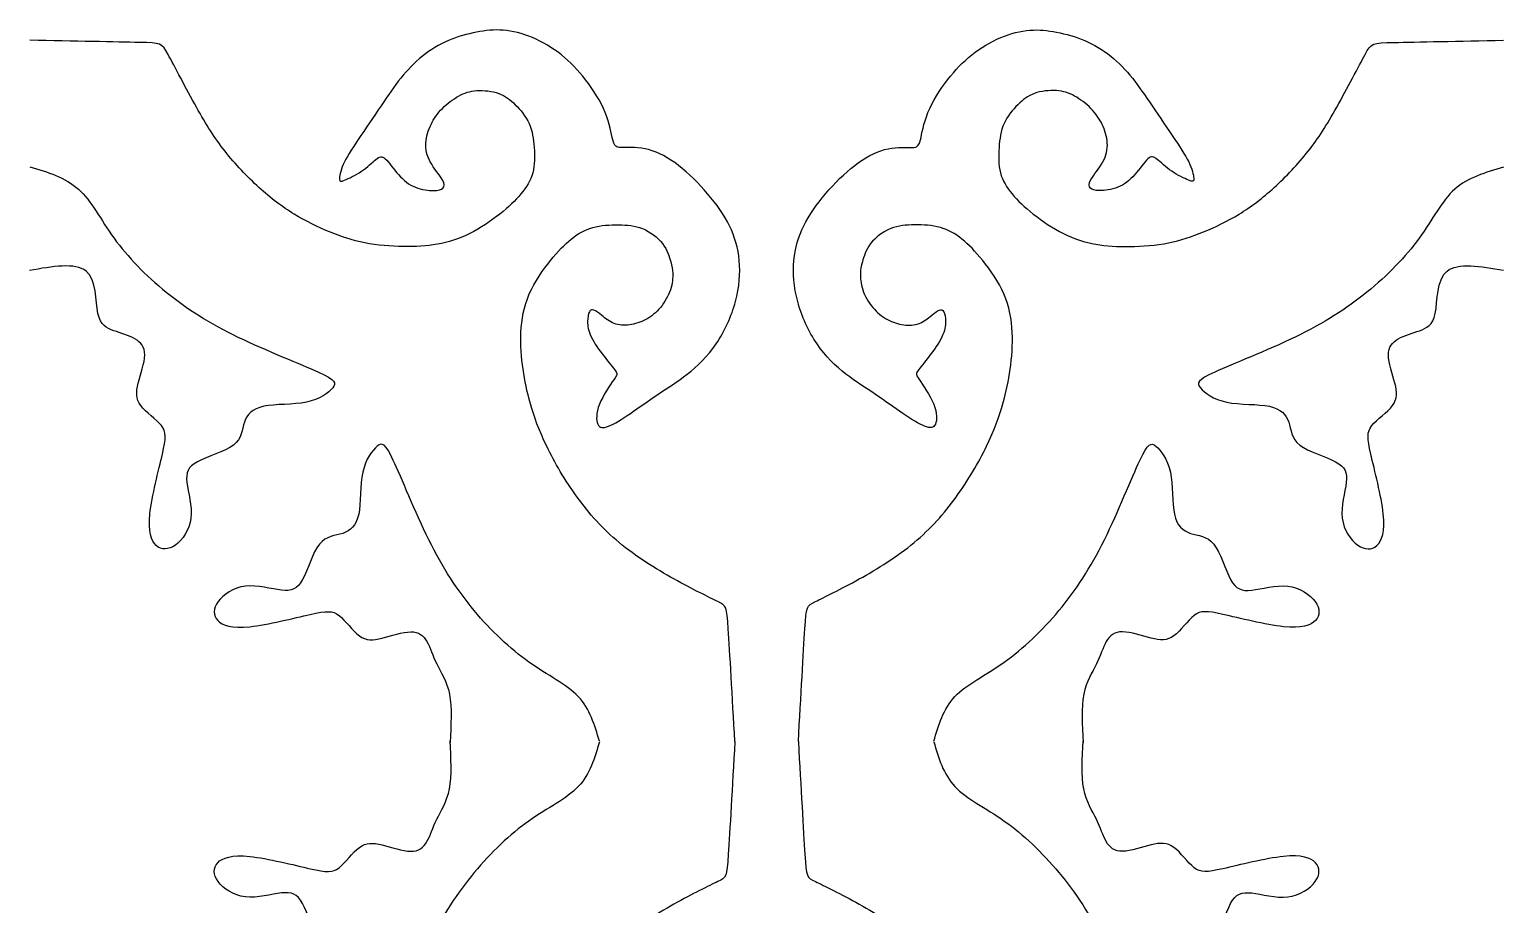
# Model space of a CAD drawing. Extents: x 13 to 543, y 34 to 294.
# Drawn here: x 143.24 to 165.45, y 224.22 to 237.39 of the extents above; entities that cross this region are included whole.
import ezdxf

# ---------------------------------------------------------------- set-up
doc = ezdxf.new("R2010")
doc.units = 0
doc.layers.add('Stand___Spine_003_contour', color=7, linetype='CONTINUOUS')

msp = doc.modelspace()

# ---------------------------------------------------------------- linework, layer by layer
at = {"layer": 'Stand___Spine_003_contour', "color": 7}
for points in [[(144.895491, 237.197656), (144.564575, 237.204512), (143.904254, 237.218417), (143.248241, 237.232238)], [(145.330957, 237.017589), (145.236413, 237.190793), (145.226407, 237.190793), (144.895491, 237.197656)], [(149.554419, 237.22677), (149.414938, 237.167074), (149.283854, 237.087099), (149.16388, 236.990906)], [(149.978979, 237.352601), (149.842001, 237.325961), (149.6939, 237.286466), (149.554419, 237.22677)], [(150.380516, 237.382213), (150.242006, 237.393052), (150.115954, 237.379243), (149.978979, 237.352601)], [(150.821083, 237.272187), (150.670059, 237.335835), (150.519025, 237.371364), (150.380516, 237.382213)], [(151.256647, 237.010673), (151.123121, 237.116764), (150.972105, 237.208539), (150.821083, 237.272187)], [(157.440022, 237.010673), (157.573548, 237.116764), (157.724565, 237.208539), (157.875586, 237.272187)], [(157.875586, 237.272187), (158.02661, 237.335835), (158.177644, 237.371364), (158.316154, 237.382213)], [(158.316154, 237.382213), (158.454664, 237.393052), (158.580715, 237.379243), (158.717691, 237.352601)], [(158.717691, 237.352601), (158.854669, 237.325961), (159.002769, 237.286466), (159.14225, 237.22677)], [(159.14225, 237.22677), (159.281731, 237.167074), (159.412815, 237.087099), (159.53279, 236.990906)], [(163.365712, 237.017589), (163.460256, 237.190793), (163.470263, 237.190793), (163.801178, 237.197656)], [(163.801178, 237.197656), (164.132094, 237.204512), (164.792416, 237.218417), (165.448429, 237.232238)], [(145.757031, 236.225662), (145.604507, 236.498037), (145.425502, 236.844388), (145.330957, 237.017589)], [(149.16388, 236.990906), (149.043906, 236.894715), (148.934829, 236.782147), (148.836351, 236.659817)], [(151.621199, 236.635174), (151.506174, 236.784199), (151.390173, 236.904579), (151.256647, 237.010673)], [(157.075471, 236.635174), (157.190495, 236.784199), (157.306496, 236.904579), (157.440022, 237.010673)], [(159.53279, 236.990906), (159.652764, 236.894715), (159.761841, 236.782147), (159.860319, 236.659817)], [(162.939638, 236.225662), (163.092162, 236.498037), (163.271168, 236.844388), (163.365712, 237.017589)], [(148.836351, 236.659817), (148.737872, 236.537484), (148.649809, 236.405171), (148.540333, 236.243876)], [(151.918222, 236.141757), (151.850196, 236.30858), (151.736221, 236.48615), (151.621199, 236.635174)], [(156.778448, 236.141757), (156.846473, 236.30858), (156.960448, 236.48615), (157.075471, 236.635174)], [(159.860319, 236.659817), (159.958797, 236.537484), (160.04686, 236.405171), (160.156336, 236.243876)], [(149.462936, 236.204415), (149.534974, 236.276988), (149.622902, 236.343044), (149.708443, 236.390438)], [(149.708443, 236.390438), (149.793986, 236.437831), (149.876926, 236.466424), (149.982008, 236.473343)], [(149.982008, 236.473343), (150.087089, 236.480272), (150.213985, 236.465473), (150.313537, 236.429935)], [(150.313537, 236.429935), (150.413087, 236.394397), (150.485064, 236.338172), (150.562086, 236.261188)], [(158.383132, 236.429935), (158.283582, 236.394397), (158.211606, 236.338172), (158.134584, 236.261188)], [(158.714662, 236.473343), (158.60958, 236.480272), (158.482685, 236.465473), (158.383132, 236.429935)], [(158.988227, 236.390438), (158.902683, 236.437831), (158.819744, 236.466424), (158.714662, 236.473343)], [(159.233734, 236.204415), (159.161696, 236.276988), (159.073767, 236.343044), (158.988227, 236.390438)], [(146.189222, 235.560312), (146.035849, 235.754489), (145.909555, 235.953284), (145.757031, 236.225662)], [(148.540333, 236.243876), (148.430858, 236.082582), (148.299768, 235.892016), (148.195773, 235.736612)], [(149.292422, 235.965099), (149.334934, 236.052958), (149.390896, 236.131842), (149.462936, 236.204415)], [(150.562086, 236.261188), (150.639107, 236.184202), (150.721105, 236.086517), (150.770612, 235.976959)], [(152.030249, 235.734116), (152.008279, 235.818893), (151.986247, 235.974932), (151.918222, 236.141757)], [(156.66642, 235.734116), (156.688391, 235.818893), (156.710422, 235.974932), (156.778448, 236.141757)], [(158.134584, 236.261188), (158.057562, 236.184202), (157.975564, 236.086517), (157.926057, 235.976959)], [(159.404247, 235.965099), (159.361735, 236.052958), (159.305774, 236.131842), (159.233734, 236.204415)], [(160.156336, 236.243876), (160.265812, 236.082582), (160.396901, 235.892016), (160.500896, 235.736612)], [(162.507448, 235.560312), (162.660821, 235.754489), (162.787114, 235.953284), (162.939638, 236.225662)], [(149.21543, 235.685336), (149.22091, 235.780578), (149.24991, 235.877237), (149.292422, 235.965099)], [(150.770612, 235.976959), (150.820119, 235.8674), (150.837121, 235.74601), (150.846114, 235.617253)], [(157.926057, 235.976959), (157.87655, 235.8674), (157.859549, 235.74601), (157.850555, 235.617253)], [(159.48124, 235.685336), (159.475759, 235.780578), (159.44676, 235.877237), (159.404247, 235.965099)], [(148.195773, 235.736612), (148.091778, 235.581211), (148.014739, 235.46077), (147.969756, 235.360138)], [(149.280943, 235.399659), (149.22794, 235.496347), (149.209937, 235.590095), (149.21543, 235.685336)], [(152.092031, 235.627253), (152.073853, 235.63575), (152.05223, 235.649342), (152.030249, 235.734116)], [(156.604639, 235.627253), (156.622817, 235.63575), (156.64444, 235.649342), (156.66642, 235.734116)], [(159.415727, 235.399659), (159.46873, 235.496347), (159.486732, 235.590095), (159.48124, 235.685336)], [(160.500896, 235.736612), (160.604892, 235.581211), (160.681931, 235.46077), (160.726914, 235.360138)], [(146.700386, 235.015083), (146.523127, 235.176189), (146.342594, 235.366134), (146.189222, 235.560312)], [(148.24402, 235.258786), (148.333316, 235.320228), (148.408767, 235.395669), (148.46328, 235.438128)], [(148.46328, 235.438128), (148.517795, 235.480588), (148.551771, 235.490447), (148.603901, 235.443463)], [(148.603901, 235.443463), (148.656028, 235.396475), (148.725877, 235.293093), (148.802372, 235.207747)], [(150.846114, 235.617253), (150.855118, 235.488496), (150.856097, 235.352253), (150.825098, 235.234345)], [(152.202706, 235.616775), (152.124206, 235.61581), (152.110202, 235.618707), (152.092031, 235.627253)], [(152.571289, 235.584207), (152.424278, 235.62269), (152.281205, 235.617753), (152.202706, 235.616775)], [(153.021345, 235.34638), (152.869315, 235.463822), (152.718301, 235.545726), (152.571289, 235.584207)], [(155.675325, 235.34638), (155.827355, 235.463822), (155.978369, 235.545726), (156.12538, 235.584207)], [(156.12538, 235.584207), (156.272392, 235.62269), (156.415465, 235.617753), (156.493964, 235.616775)], [(156.493964, 235.616775), (156.572463, 235.61581), (156.586468, 235.618707), (156.604639, 235.627253)], [(157.850555, 235.617253), (157.841552, 235.488496), (157.840573, 235.352253), (157.871571, 235.234345)], [(160.092768, 235.443463), (160.040641, 235.396475), (159.970793, 235.293093), (159.894297, 235.207747)], [(160.23339, 235.438128), (160.178874, 235.480588), (160.144898, 235.490447), (160.092768, 235.443463)], [(160.452649, 235.258786), (160.363353, 235.320228), (160.287902, 235.395669), (160.23339, 235.438128)], [(161.996284, 235.015083), (162.173543, 235.176189), (162.354075, 235.366134), (162.507448, 235.560312)], [(143.24968, 235.325861), (143.51551, 235.247052), (143.781392, 235.168229), (143.980853, 234.98921)], [(147.969756, 235.360138), (147.924772, 235.259508), (147.911764, 235.178538), (147.913232, 235.138606)], [(147.990934, 235.124435), (148.051159, 235.149197), (148.154724, 235.197344), (148.24402, 235.258786)], [(148.802372, 235.207747), (148.878868, 235.1224), (148.961886, 235.055285), (149.056875, 235.016799)], [(149.461864, 235.134777), (149.421782, 235.203498), (149.333946, 235.302971), (149.280943, 235.399659)], [(150.825098, 235.234345), (150.794082, 235.116437), (150.731046, 235.016717), (150.648067, 234.917584)], [(153.459906, 234.919076), (153.32638, 235.075996), (153.173377, 235.22894), (153.021345, 235.34638)], [(155.236764, 234.919076), (155.37029, 235.075996), (155.523293, 235.22894), (155.675325, 235.34638)], [(157.871571, 235.234345), (157.902587, 235.116437), (157.965624, 235.016717), (158.048603, 234.917584)], [(159.234805, 235.134777), (159.274888, 235.203498), (159.362724, 235.302971), (159.415727, 235.399659)], [(159.894297, 235.207747), (159.817802, 235.1224), (159.734784, 235.055285), (159.639794, 235.016799)], [(160.705736, 235.124435), (160.64551, 235.149197), (160.541946, 235.197344), (160.452649, 235.258786)], [(160.726914, 235.360138), (160.771897, 235.259508), (160.784906, 235.178538), (160.783438, 235.138606)], [(165.450083, 235.318923), (165.183214, 235.242424), (164.916302, 235.165911), (164.716332, 234.988054)], [(143.980853, 234.98921), (144.180314, 234.810193), (144.313243, 234.531121), (144.516893, 234.250635)], [(147.228689, 234.613676), (147.050691, 234.722707), (146.877647, 234.853974), (146.700386, 235.015083)], [(147.913232, 235.138606), (147.9147, 235.098674), (147.930701, 235.099664), (147.990934, 235.124435)], [(149.056875, 235.016799), (149.151865, 234.978311), (149.258872, 234.968445), (149.33238, 234.968928)], [(149.33238, 234.968928), (149.405888, 234.96941), (149.445876, 234.98025), (149.469914, 235.004446)], [(149.469914, 235.004446), (149.493964, 235.028634), (149.501937, 235.06606), (149.461864, 235.134777)], [(159.226756, 235.004446), (159.202706, 235.028634), (159.194732, 235.06606), (159.234805, 235.134777)], [(159.364289, 234.968928), (159.290781, 234.96941), (159.250794, 234.98025), (159.226756, 235.004446)], [(159.639794, 235.016799), (159.544805, 234.978311), (159.437798, 234.968445), (159.364289, 234.968928)], [(160.783438, 235.138606), (160.78197, 235.098674), (160.765969, 235.099664), (160.705736, 235.124435)], [(161.467981, 234.613676), (161.645979, 234.722707), (161.819022, 234.853974), (161.996284, 235.015083)], [(164.716332, 234.988054), (164.516361, 234.810193), (164.383432, 234.531121), (164.179782, 234.250635)], [(150.648067, 234.917584), (150.565088, 234.818451), (150.461997, 234.719694), (150.33003, 234.615129)], [(153.78894, 234.436506), (153.707417, 234.601342), (153.593432, 234.762156), (153.459906, 234.919076)], [(154.90773, 234.436506), (154.989253, 234.601342), (155.103238, 234.762156), (155.236764, 234.919076)], [(158.048603, 234.917584), (158.131582, 234.818451), (158.234672, 234.719694), (158.36664, 234.615129)], [(147.764745, 234.345752), (147.589749, 234.417782), (147.406687, 234.504642), (147.228689, 234.613676)], [(150.33003, 234.615129), (150.19806, 234.510566), (150.036939, 234.399971), (149.875458, 234.319571)], [(158.36664, 234.615129), (158.498609, 234.510566), (158.659731, 234.399971), (158.821212, 234.319571)], [(160.931925, 234.345752), (161.106921, 234.417782), (161.289983, 234.504642), (161.467981, 234.613676)], [(148.293791, 234.180455), (148.106805, 234.216471), (147.939738, 234.273722), (147.764745, 234.345752)], [(149.875458, 234.319571), (149.713975, 234.239169), (149.551882, 234.188817), (149.388407, 234.159718)], [(151.405142, 234.238116), (151.506179, 234.319066), (151.609125, 234.378239), (151.730195, 234.411814)], [(151.730195, 234.411814), (151.851265, 234.44539), (151.990176, 234.453277), (152.118227, 234.452292)], [(152.118227, 234.452292), (152.246275, 234.451326), (152.363227, 234.441452), (152.478795, 234.394551)], [(152.478795, 234.394551), (152.594361, 234.347657), (152.708316, 234.263817), (152.780836, 234.169053)], [(153.936456, 233.913958), (153.919452, 234.102976), (153.870466, 234.27167), (153.78894, 234.436506)], [(154.760214, 233.913958), (154.777218, 234.102976), (154.826204, 234.27167), (154.90773, 234.436506)], [(156.217874, 234.394551), (156.102309, 234.347657), (155.988353, 234.263817), (155.915834, 234.169053)], [(156.578443, 234.452292), (156.450395, 234.451326), (156.333442, 234.441452), (156.217874, 234.394551)], [(156.966474, 234.411814), (156.845404, 234.44539), (156.706493, 234.453277), (156.578443, 234.452292)], [(157.291528, 234.238116), (157.19049, 234.319066), (157.087545, 234.378239), (156.966474, 234.411814)], [(158.821212, 234.319571), (158.982695, 234.239169), (159.144787, 234.188817), (159.308262, 234.159718)], [(160.402878, 234.180455), (160.589865, 234.216471), (160.756931, 234.273722), (160.931925, 234.345752)], [(144.516893, 234.250635), (144.720543, 233.970148), (144.994959, 233.68821), (145.303283, 233.438405)], [(148.873859, 234.126176), (148.687886, 234.129628), (148.480778, 234.144427), (148.293791, 234.180455)], [(149.388407, 234.159718), (149.224935, 234.130618), (149.059836, 234.122721), (148.873859, 234.126176)], [(151.092607, 233.914916), (151.205134, 234.054578), (151.304104, 234.157166), (151.405142, 234.238116)], [(152.780836, 234.169053), (152.853358, 234.074287), (152.884359, 233.968705), (152.904358, 233.896673)], [(155.915834, 234.169053), (155.843311, 234.074287), (155.81231, 233.968705), (155.792312, 233.896673)], [(157.604062, 233.914916), (157.491535, 234.054578), (157.392565, 234.157166), (157.291528, 234.238116)], [(159.308262, 234.159718), (159.471734, 234.130618), (159.636834, 234.122721), (159.82281, 234.126176)], [(159.82281, 234.126176), (160.008784, 234.129628), (160.215891, 234.144427), (160.402878, 234.180455)], [(164.179782, 234.250635), (163.976132, 233.970148), (163.701716, 233.68821), (163.393392, 233.438405)], [(144.095588, 233.755043), (143.933161, 233.885956), (143.587919, 233.82525), (143.242737, 233.764554)], [(150.773098, 233.411145), (150.854112, 233.598677), (150.980078, 233.775255), (151.092607, 233.914916)], [(152.904358, 233.896673), (152.924346, 233.824638), (152.933362, 233.786135), (152.934891, 233.722526)], [(153.879438, 233.296685), (153.938462, 233.5158), (153.953457, 233.724937), (153.936456, 233.913958)], [(154.817232, 233.296685), (154.758208, 233.5158), (154.743212, 233.724937), (154.760214, 233.913958)], [(155.792312, 233.896673), (155.772323, 233.824638), (155.763307, 233.786135), (155.761778, 233.722526)], [(157.923572, 233.411145), (157.842557, 233.598677), (157.716591, 233.775255), (157.604062, 233.914916)], [(164.600601, 233.755951), (164.762542, 233.887771), (165.106821, 233.828876), (165.451045, 233.770001)], [(144.273949, 233.119531), (144.23753, 233.301657), (144.258016, 233.62413), (144.095588, 233.755043)], [(152.934891, 233.722526), (152.936359, 233.658916), (152.930341, 233.568027), (152.899841, 233.475296)], [(155.761778, 233.722526), (155.76031, 233.658916), (155.766329, 233.568027), (155.796828, 233.475296)], [(164.422726, 233.119531), (164.459144, 233.301657), (164.438658, 233.62413), (164.600601, 233.755951)], [(145.303283, 233.438405), (145.611607, 233.188599), (145.953887, 232.970887), (146.38386, 232.762939)], [(150.646594, 232.832865), (150.656087, 233.025321), (150.692086, 233.223614), (150.773098, 233.411145)], [(152.899841, 233.475296), (152.869339, 233.382565), (152.814291, 233.286768), (152.749299, 233.208842)], [(155.796828, 233.475296), (155.82733, 233.382565), (155.882379, 233.286768), (155.94737, 233.208842)], [(158.050076, 232.832865), (158.040583, 233.025321), (158.004584, 233.223614), (157.923572, 233.411145)], [(163.393392, 233.438405), (163.085068, 233.188599), (162.742787, 232.970887), (162.312814, 232.762939)], [(152.749299, 233.208842), (152.684308, 233.130915), (152.609238, 233.07067), (152.529266, 233.027279)], [(153.588392, 232.660191), (153.717445, 232.848719), (153.820413, 233.077567), (153.879438, 233.296685)], [(155.108278, 232.660191), (154.979224, 232.848719), (154.876256, 233.077567), (154.817232, 233.296685)], [(155.94737, 233.208842), (156.012362, 233.130915), (156.087431, 233.07067), (156.167403, 233.027279)], [(144.51122, 232.857845), (144.403751, 232.89552), (144.310367, 232.937403), (144.273949, 233.119531)], [(151.678675, 233.142811), (151.662233, 233.113272), (151.651185, 233.061777), (151.651189, 232.997699)], [(151.651189, 232.997699), (151.651192, 232.933621), (151.662224, 232.856536), (151.706189, 232.764818)], [(151.747167, 233.16891), (151.717128, 233.180233), (151.695126, 233.172338), (151.678675, 233.142811)], [(151.866222, 233.086031), (151.815217, 233.126984), (151.777207, 233.157581), (151.747167, 233.16891)], [(152.051995, 232.966308), (151.980794, 232.994119), (151.917226, 233.045081), (151.866222, 233.086031)], [(152.282739, 232.945884), (152.201272, 232.934538), (152.123196, 232.938497), (152.051995, 232.966308)], [(152.529266, 233.027279), (152.449294, 232.983888), (152.364206, 232.957219), (152.282739, 232.945884)], [(156.167403, 233.027279), (156.247376, 232.983888), (156.332464, 232.957219), (156.413931, 232.945884)], [(156.413931, 232.945884), (156.495398, 232.934538), (156.573474, 232.938497), (156.644675, 232.966308)], [(156.644675, 232.966308), (156.715876, 232.994119), (156.779444, 233.045081), (156.830448, 233.086031)], [(156.830448, 233.086031), (156.881452, 233.126984), (156.919463, 233.157581), (156.949502, 233.16891)], [(156.949502, 233.16891), (156.979542, 233.180233), (157.001544, 233.172338), (157.017995, 233.142811)], [(157.04548, 232.997699), (157.045478, 232.933621), (157.034446, 232.856536), (156.99048, 232.764818)], [(157.017995, 233.142811), (157.034436, 233.113272), (157.045485, 233.061777), (157.04548, 232.997699)], [(164.185455, 232.857845), (164.292924, 232.89552), (164.386308, 232.937403), (164.422726, 233.119531)], [(144.830864, 232.735032), (144.740314, 232.78668), (144.618688, 232.820171), (144.51122, 232.857845)], [(146.38386, 232.762939), (146.813834, 232.554992), (147.331469, 232.356827), (147.595981, 232.23538)], [(150.679099, 232.279754), (150.654093, 232.453957), (150.637096, 232.640412), (150.646594, 232.832865)], [(151.706189, 232.764818), (151.750169, 232.673101), (151.82723, 232.566448), (151.899234, 232.4732)], [(156.99048, 232.764818), (156.9465, 232.673101), (156.86944, 232.566448), (156.797436, 232.4732)], [(158.01757, 232.279754), (158.042577, 232.453957), (158.059574, 232.640412), (158.050076, 232.832865)], [(162.312814, 232.762939), (161.882841, 232.554992), (161.365206, 232.356827), (161.100694, 232.23538)], [(163.865811, 232.735032), (163.95636, 232.78668), (164.077987, 232.820171), (164.185455, 232.857845)], [(144.979372, 232.493565), (144.980791, 232.613638), (144.921413, 232.683384), (144.830864, 232.735032)], [(153.15284, 232.204772), (153.304402, 232.323716), (153.459341, 232.471662), (153.588392, 232.660191)], [(155.54383, 232.204772), (155.392267, 232.323716), (155.237329, 232.471662), (155.108278, 232.660191)], [(163.717303, 232.493565), (163.715884, 232.613638), (163.775262, 232.683384), (163.865811, 232.735032)], [(144.88181, 232.067919), (144.915764, 232.203344), (144.977955, 232.373494), (144.979372, 232.493565)], [(151.899234, 232.4732), (151.971237, 232.379952), (152.038252, 232.300009), (152.070748, 232.255089)], [(156.797436, 232.4732), (156.725432, 232.379952), (156.658417, 232.300009), (156.625922, 232.255089)], [(163.814865, 232.067919), (163.780911, 232.203344), (163.71872, 232.373494), (163.717303, 232.493565)], [(147.595981, 232.23538), (147.860493, 232.113935), (147.871807, 232.069279), (147.811015, 231.996754)], [(150.790616, 231.757223), (150.737106, 231.943743), (150.704109, 232.105554), (150.679099, 232.279754)], [(152.046624, 232.119433), (151.992002, 232.038586), (151.883181, 231.884484), (151.830203, 231.752279)], [(152.070748, 232.255089), (152.103246, 232.21017), (152.101242, 232.200277), (152.046624, 232.119433)], [(152.70965, 231.899557), (152.854063, 231.996513), (153.001278, 232.085828), (153.15284, 232.204772)], [(155.98702, 231.899557), (155.842607, 231.996513), (155.695392, 232.085828), (155.54383, 232.204772)], [(156.625922, 232.255089), (156.593423, 232.21017), (156.595427, 232.200277), (156.650045, 232.119433)], [(156.650045, 232.119433), (156.704668, 232.038586), (156.813488, 231.884484), (156.866467, 231.752279)], [(157.906054, 231.757223), (157.959564, 231.943743), (157.992561, 232.105554), (158.01757, 232.279754)], [(161.100694, 232.23538), (160.836182, 232.113935), (160.824868, 232.069279), (160.88566, 231.996754)], [(144.918574, 231.730245), (144.842207, 231.832157), (144.847857, 231.932495), (144.88181, 232.067919)], [(147.811015, 231.996754), (147.750222, 231.924229), (147.617137, 231.823645), (147.416374, 231.781801)], [(152.296746, 231.611683), (152.425308, 231.699048), (152.565234, 231.802599), (152.70965, 231.899557)], [(156.399924, 231.611683), (156.271362, 231.699048), (156.131436, 231.802599), (155.98702, 231.899557)], [(160.88566, 231.996754), (160.946453, 231.924229), (161.079538, 231.823645), (161.280301, 231.781801)], [(163.778101, 231.730245), (163.854467, 231.832157), (163.848818, 231.932495), (163.814865, 232.067919)], [(145.229672, 231.428762), (145.153231, 231.525136), (144.99494, 231.628333), (144.918574, 231.730245)], [(146.772775, 231.720402), (146.598815, 231.684092), (146.519594, 231.594752), (146.481435, 231.483157)], [(147.416374, 231.781801), (147.215611, 231.739957), (146.946735, 231.756713), (146.772775, 231.720402)], [(151.035146, 231.117764), (150.91813, 231.359537), (150.844128, 231.570704), (150.790616, 231.757223)], [(151.830203, 231.752279), (151.777221, 231.620075), (151.77922, 231.508511), (151.805678, 231.450324)], [(156.866467, 231.752279), (156.919448, 231.620075), (156.917449, 231.508511), (156.890992, 231.450324)], [(157.661523, 231.117764), (157.778539, 231.359537), (157.852542, 231.570704), (157.906054, 231.757223)], [(161.280301, 231.781801), (161.481064, 231.739957), (161.74994, 231.756713), (161.9239, 231.720402)], [(161.9239, 231.720402), (162.097859, 231.684092), (162.177081, 231.594752), (162.21524, 231.483157)], [(163.467002, 231.428762), (163.543444, 231.525136), (163.701734, 231.628333), (163.778101, 231.730245)], [(145.245289, 231.001637), (145.300458, 231.243085), (145.306114, 231.332391), (145.229672, 231.428762)], [(146.481435, 231.483157), (146.443276, 231.371565), (146.446107, 231.237487), (146.316006, 231.135645)], [(151.805678, 231.450324), (151.832135, 231.392136), (151.883169, 231.387202), (151.967237, 231.420275)], [(151.967237, 231.420275), (152.051305, 231.453349), (152.168184, 231.524319), (152.296746, 231.611683)], [(156.729433, 231.420275), (156.645365, 231.453349), (156.528486, 231.524319), (156.399924, 231.611683)], [(156.890992, 231.450324), (156.864534, 231.392136), (156.8135, 231.387202), (156.729433, 231.420275)], [(162.21524, 231.483157), (162.253398, 231.371565), (162.250568, 231.237487), (162.380669, 231.135645)], [(163.451386, 231.001637), (163.396217, 231.243085), (163.39056, 231.332391), (163.467002, 231.428762)], [(145.0572, 230.100143), (145.085485, 230.366736), (145.19012, 230.760187), (145.245289, 231.001637)], [(146.316006, 231.135645), (146.185906, 231.033803), (145.92271, 230.963992), (145.775644, 230.885822)], [(148.48253, 231.118581), (148.409029, 231.058596), (148.307091, 230.927278), (148.264684, 230.729181)], [(148.724367, 230.906403), (148.601288, 231.167402), (148.556031, 231.178566), (148.48253, 231.118581)], [(151.49341, 230.353103), (151.312611, 230.602891), (151.152163, 230.87599), (151.035146, 231.117764)], [(157.203259, 230.353103), (157.384059, 230.602891), (157.544507, 230.87599), (157.661523, 231.117764)], [(159.972303, 230.906403), (160.095381, 231.167402), (160.140639, 231.178566), (160.21414, 231.118581)], [(160.21414, 231.118581), (160.287641, 231.058596), (160.389578, 230.927278), (160.431985, 230.729181)], [(162.380669, 231.135645), (162.510769, 231.033803), (162.773965, 230.963992), (162.921031, 230.885822)], [(163.639475, 230.100143), (163.61119, 230.366736), (163.506555, 230.760187), (163.451386, 231.001637)], [(145.775644, 230.885822), (145.628578, 230.807656), (145.597452, 230.721102), (145.614416, 230.573281)], [(149.259026, 229.710377), (149.04828, 230.134641), (148.847448, 230.645404), (148.724367, 230.906403)], [(159.437643, 229.710377), (159.648389, 230.134641), (159.849221, 230.645404), (159.972303, 230.906403)], [(162.921031, 230.885822), (163.068097, 230.807656), (163.099223, 230.721102), (163.082259, 230.573281)], [(145.614416, 230.573281), (145.631381, 230.42546), (145.696499, 230.215934), (145.675261, 230.035901)], [(148.264684, 230.729181), (148.222277, 230.531083), (148.239259, 230.265778), (148.20246, 230.094128)], [(160.431985, 230.729181), (160.474392, 230.531083), (160.457411, 230.265778), (160.49421, 230.094128)], [(163.082259, 230.573281), (163.065294, 230.42546), (163.000176, 230.215934), (163.021413, 230.035901)], [(152.126761, 229.668121), (151.876248, 229.875342), (151.674212, 230.103315), (151.49341, 230.353103)], [(156.569909, 229.668121), (156.820422, 229.875342), (157.022458, 230.103315), (157.203259, 230.353103)], [(145.153356, 229.624187), (145.077033, 229.693905), (145.028915, 229.833552), (145.0572, 230.100143)], [(148.20246, 230.094128), (148.16566, 229.922478), (148.075119, 229.844308), (147.962022, 229.806656)], [(160.49421, 230.094128), (160.531009, 229.922478), (160.621551, 229.844308), (160.734648, 229.806656)], [(163.543319, 229.624187), (163.619641, 229.693905), (163.66776, 229.833552), (163.639475, 230.100143)], [(145.675261, 230.035901), (145.654025, 229.855865), (145.546511, 229.705113), (145.440452, 229.629788)], [(163.021413, 230.035901), (163.04265, 229.855865), (163.150164, 229.705113), (163.256223, 229.629788)], [(147.609833, 229.643424), (147.506621, 229.515052), (147.43587, 229.25535), (147.356649, 229.110237)], [(147.962022, 229.806656), (147.848928, 229.769005), (147.713046, 229.771797), (147.609833, 229.643424)], [(149.943581, 228.644148), (149.690414, 228.948378), (149.469772, 229.286114), (149.259026, 229.710377)], [(152.952849, 229.119941), (152.676337, 229.274369), (152.377271, 229.4609), (152.126761, 229.668121)], [(155.74382, 229.119941), (156.020333, 229.274369), (156.319399, 229.4609), (156.569909, 229.668121)], [(158.753088, 228.644148), (159.006256, 228.948378), (159.226898, 229.286114), (159.437643, 229.710377)], [(160.734648, 229.806656), (160.847742, 229.769005), (160.983624, 229.771797), (161.086836, 229.643424)], [(161.086836, 229.643424), (161.190049, 229.515052), (161.2608, 229.25535), (161.340021, 229.110237)], [(145.440452, 229.629788), (145.334392, 229.554463), (145.229678, 229.554463), (145.153356, 229.624187)], [(163.256223, 229.629788), (163.362283, 229.554463), (163.466997, 229.554463), (163.543319, 229.624187)], [(146.49529, 229.011188), (146.312831, 228.990233), (146.160051, 228.884147), (146.083712, 228.779496)], [(147.039901, 228.95115), (146.890091, 228.96789), (146.677745, 229.032143), (146.49529, 229.011188)], [(147.356649, 229.110237), (147.27743, 228.965124), (147.189712, 228.934412), (147.039901, 228.95115)], [(153.613553, 228.779423), (153.483658, 228.843015), (153.22936, 228.965513), (152.952849, 229.119941)], [(155.083117, 228.779423), (155.213012, 228.843015), (155.46731, 228.965513), (155.74382, 229.119941)], [(161.340021, 229.110237), (161.41924, 228.965124), (161.506958, 228.934412), (161.656768, 228.95115)], [(161.656768, 228.95115), (161.806579, 228.96789), (162.018924, 229.032143), (162.20138, 229.011188)], [(162.20138, 229.011188), (162.383838, 228.990233), (162.536619, 228.884147), (162.612958, 228.779496)], [(146.083712, 228.779496), (146.007373, 228.674845), (146.007373, 228.571521), (146.078036, 228.496212)], [(153.771696, 228.369222), (153.749946, 228.710498), (153.743445, 228.715832), (153.613553, 228.779423)], [(154.924973, 228.369222), (154.946724, 228.710498), (154.953224, 228.715832), (155.083117, 228.779423)], [(162.612958, 228.779496), (162.689297, 228.674845), (162.689297, 228.571521), (162.618634, 228.496212)], [(146.560396, 228.401333), (146.830577, 228.429242), (147.229322, 228.532488), (147.474022, 228.586925)], [(147.474022, 228.586925), (147.718719, 228.641361), (147.809227, 228.646942), (147.906895, 228.571515)], [(147.906895, 228.571515), (148.004566, 228.496089), (148.109151, 228.3399), (148.212434, 228.264548)], [(150.766742, 227.8682), (150.48248, 228.069146), (150.196749, 228.339918), (149.943581, 228.644148)], [(157.929928, 227.8682), (158.214189, 228.069146), (158.499921, 228.339918), (158.753088, 228.644148)], [(160.789775, 228.571515), (160.692104, 228.496089), (160.587519, 228.3399), (160.484235, 228.264548)], [(161.222647, 228.586925), (160.97795, 228.641361), (160.887443, 228.646942), (160.789775, 228.571515)], [(162.136273, 228.401333), (161.866092, 228.429242), (161.467347, 228.532488), (161.222647, 228.586925)], [(146.078036, 228.496212), (146.148691, 228.420903), (146.290218, 228.373423), (146.560396, 228.401333)], [(148.554653, 228.228272), (148.691901, 228.261775), (148.86434, 228.32314), (148.986027, 228.324538)], [(148.986027, 228.324538), (149.107716, 228.325939), (149.178401, 228.267349), (149.230743, 228.178002)], [(153.869463, 226.672097), (153.831408, 227.350975), (153.793459, 228.027946), (153.771696, 228.369222)], [(154.827207, 226.672097), (154.865261, 227.350975), (154.903211, 228.027946), (154.924973, 228.369222)], [(159.710643, 228.324538), (159.588954, 228.325939), (159.518269, 228.267349), (159.465926, 228.178002)], [(160.142016, 228.228272), (160.004769, 228.261775), (159.83233, 228.32314), (159.710643, 228.324538)], [(162.618634, 228.496212), (162.547978, 228.420903), (162.406452, 228.373423), (162.136273, 228.401333)], [(148.212434, 228.264548), (148.315718, 228.189195), (148.417406, 228.194769), (148.554653, 228.228272)], [(149.230743, 228.178002), (149.283086, 228.088655), (149.317028, 227.968644), (149.379245, 227.841683)], [(159.465926, 228.178002), (159.413584, 228.088655), (159.379642, 227.968644), (159.317425, 227.841683)], [(160.484235, 228.264548), (160.380952, 228.189195), (160.279263, 228.194769), (160.142016, 228.228272)], [(151.510671, 227.349042), (151.33383, 227.536091), (151.051003, 227.667254), (150.766742, 227.8682)], [(157.185998, 227.349042), (157.362839, 227.536091), (157.645667, 227.667254), (157.929928, 227.8682)], [(149.379245, 227.841683), (149.44146, 227.714722), (149.532011, 227.580698), (149.570269, 227.383903)], [(159.317425, 227.841683), (159.25521, 227.714722), (159.164659, 227.580698), (159.126401, 227.383903)], [(149.570269, 227.383903), (149.608524, 227.187108), (149.594221, 226.921925), (149.580079, 226.65962)], [(151.828938, 226.67637), (151.758231, 226.919161), (151.687514, 227.161994), (151.510671, 227.349042)], [(156.867732, 226.67637), (156.938439, 226.919161), (157.009155, 227.161994), (157.185998, 227.349042)], [(159.126401, 227.383903), (159.088146, 227.187108), (159.102449, 226.921925), (159.11659, 226.65962)], [(149.570269, 225.960291), (149.608524, 226.157086), (149.594221, 226.422269), (149.580079, 226.684574)], [(151.828938, 226.667824), (151.758231, 226.425033), (151.687514, 226.1822), (151.510671, 225.995152)], [(153.869463, 226.672097), (153.831408, 225.993219), (153.793459, 225.316248), (153.771696, 224.974972)], [(154.827199, 226.672097), (154.865253, 225.993219), (154.903203, 225.316248), (154.924965, 224.974972)], [(156.867724, 226.667824), (156.938431, 226.425033), (157.009147, 226.1822), (157.185991, 225.995152)], [(159.126393, 225.960291), (159.088138, 226.157086), (159.102441, 226.422269), (159.116582, 226.684574)], [(149.379245, 225.502511), (149.44146, 225.629472), (149.532011, 225.763496), (149.570269, 225.960291)], [(151.510671, 225.995152), (151.33383, 225.808103), (151.051003, 225.67694), (150.766742, 225.475994)], [(157.185991, 225.995152), (157.362831, 225.808103), (157.645659, 225.67694), (157.92992, 225.475994)], [(159.317417, 225.502511), (159.255202, 225.629472), (159.164651, 225.763496), (159.126393, 225.960291)], [(149.230743, 225.166192), (149.283086, 225.255539), (149.317028, 225.37555), (149.379245, 225.502511)], [(150.766742, 225.475994), (150.48248, 225.275048), (150.196749, 225.004276), (149.943581, 224.700046)], [(157.92992, 225.475994), (158.214181, 225.275048), (158.499913, 225.004276), (158.75308, 224.700046)], [(159.465918, 225.166192), (159.413576, 225.255539), (159.379634, 225.37555), (159.317417, 225.502511)], [(146.078036, 224.847982), (146.148691, 224.923291), (146.290218, 224.97077), (146.560396, 224.942861)], [(147.906895, 224.772679), (148.004566, 224.848105), (148.109151, 225.004294), (148.212434, 225.079646)], [(148.212434, 225.079646), (148.315718, 225.154999), (148.417406, 225.149424), (148.554653, 225.115922)], [(148.554653, 225.115922), (148.691901, 225.082419), (148.86434, 225.021054), (148.986027, 225.019655)], [(148.986027, 225.019655), (149.107716, 225.018255), (149.178401, 225.076845), (149.230743, 225.166192)], [(153.771696, 224.974972), (153.749946, 224.633696), (153.743445, 224.628362), (153.613553, 224.564771)], [(154.924965, 224.974972), (154.946716, 224.633696), (154.953216, 224.628362), (155.083109, 224.564771)], [(159.710635, 225.019655), (159.588946, 225.018255), (159.518261, 225.076845), (159.465918, 225.166192)], [(160.142008, 225.115922), (160.004761, 225.082419), (159.832322, 225.021054), (159.710635, 225.019655)], [(160.484227, 225.079646), (160.380944, 225.154999), (160.279255, 225.149424), (160.142008, 225.115922)], [(160.789767, 224.772679), (160.692096, 224.848105), (160.587511, 225.004294), (160.484227, 225.079646)], [(162.618626, 224.847982), (162.54797, 224.923291), (162.406444, 224.97077), (162.136266, 224.942861)], [(146.083712, 224.564698), (146.007373, 224.669349), (146.007373, 224.772673), (146.078036, 224.847982)], [(146.560396, 224.942861), (146.830577, 224.914951), (147.229322, 224.811706), (147.474022, 224.757269)], [(147.474022, 224.757269), (147.718719, 224.702833), (147.809227, 224.697252), (147.906895, 224.772679)], [(161.22264, 224.757269), (160.977942, 224.702833), (160.887435, 224.697252), (160.789767, 224.772679)], [(162.136266, 224.942861), (161.866084, 224.914951), (161.467339, 224.811706), (161.22264, 224.757269)], [(162.61295, 224.564698), (162.689289, 224.669349), (162.689289, 224.772673), (162.618626, 224.847982)], [(146.49529, 224.333006), (146.312831, 224.353961), (146.160051, 224.460047), (146.083712, 224.564698)], [(149.943581, 224.700046), (149.690414, 224.395816), (149.469772, 224.05808), (149.259026, 223.633816)], [(153.613553, 224.564771), (153.483658, 224.501179), (153.22936, 224.378681), (152.952849, 224.224253)], [(155.083109, 224.564771), (155.213004, 224.501179), (155.467302, 224.378681), (155.743812, 224.224253)], [(158.75308, 224.700046), (159.006248, 224.395816), (159.22689, 224.05808), (159.437636, 223.633816)], [(162.201372, 224.333006), (162.38383, 224.353961), (162.536611, 224.460047), (162.61295, 224.564698)], [(147.039901, 224.393044), (146.890091, 224.376304), (146.677745, 224.312051), (146.49529, 224.333006)], [(147.356649, 224.233957), (147.27743, 224.37907), (147.189712, 224.409782), (147.039901, 224.393044)], [(161.340013, 224.233957), (161.419232, 224.37907), (161.50695, 224.409782), (161.65676, 224.393044)], [(161.65676, 224.393044), (161.806571, 224.376304), (162.018917, 224.312051), (162.201372, 224.333006)], [(147.609833, 223.70077), (147.506621, 223.829142), (147.43587, 224.088844), (147.356649, 224.233957)], [(152.952849, 224.224253), (152.676337, 224.069824), (152.377271, 223.883294), (152.126761, 223.676073)], [(155.743812, 224.224253), (156.020325, 224.069824), (156.319391, 223.883294), (156.569901, 223.676073)], [(161.086828, 223.70077), (161.190041, 223.829142), (161.260792, 224.088844), (161.340013, 224.233957)]]:
    msp.add_open_spline(points, degree=3, dxfattribs=at)

doc.saveas('drawing.dxf')
